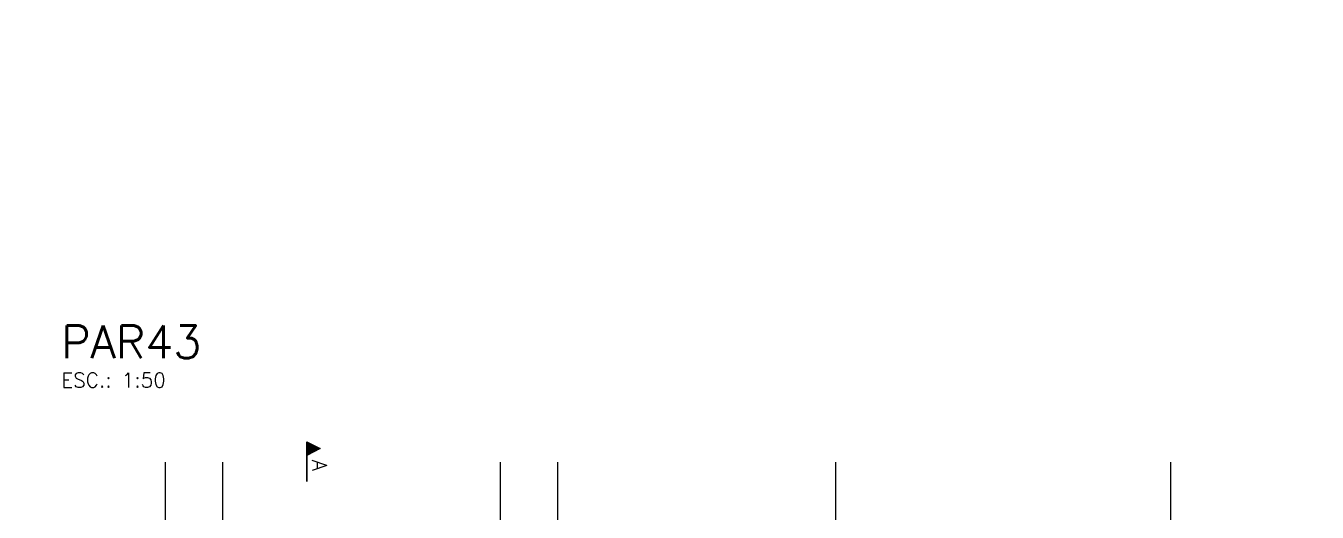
# Model space of a CAD drawing. Extents: x -1.9 to 86, y -1.6 to 60.9.
# Drawn here: x 6.89 to 22.69, y 38.02 to 43.97 of the extents above; entities that cross this region are included whole.
import ezdxf

# ---------------------------------------------------------------- set-up
doc = ezdxf.new("R2010")
doc.units = 0
doc.header["$MEASUREMENT"] = 0
for name, color, linetype in [('PENA_03', 3, 'CONTINUOUS'), ('PENA_05', 5, 'CONTINUOUS'), ('PENA_06', 6, 'CONTINUOUS')]:
    doc.layers.add(name, color=color, linetype=linetype)
doc.styles.get("Standard").update_dxf_attribs({"font": 'ROMANS.SHX'})

msp = doc.modelspace()

# ---------------------------------------------------------------- linework, layer by layer
at = {"layer": 'PENA_03', "linetype": 'Continuous'}
for p, q in [((10.322784, 38.397204), (10.322784, 38.883586)), ((10.322784, 38.883586), (10.488717, 38.80062)), ((10.323479, 38.882458), (10.487156, 38.80062)), ((10.32348, 38.882458), (10.32348, 38.718781)), ((10.335548, 38.877204), (10.335548, 38.724035)), ((10.488717, 38.80062), (10.323479, 38.718001)), ((10.487156, 38.80062), (10.32348, 38.718781)), ((10.32348, 38.718001), (10.32348, 38.397204)), ((10.348312, 38.870822), (10.348312, 38.730417)), ((10.361076, 38.86444), (10.361076, 38.736799)), ((10.37384, 38.858058), (10.37384, 38.743181)), ((10.386604, 38.851676), (10.386604, 38.749563)), ((10.399368, 38.845294), (10.399368, 38.755945)), ((10.412132, 38.838912), (10.412132, 38.762327)), ((10.424896, 38.83253), (10.424896, 38.768709)), ((10.43766, 38.826148), (10.43766, 38.775091)), ((10.450424, 38.819766), (10.450424, 38.781473)), ((10.463189, 38.813384), (10.463189, 38.787855)), ((10.475953, 38.807002), (10.475953, 38.794238))]:
    msp.add_line(p, q, dxfattribs=at)
at = {"layer": 'PENA_05', "linetype": 'Continuous'}
msp.add_line((20.895406, 33.995889), (20.895406, 38.635889), dxfattribs=at)
for points in [[(8.591106, 38.635889), (8.591106, 31.995889)], [(9.291106, 38.635889), (9.291106, 31.995889)], [(12.691106, 38.635889), (12.691106, 31.995889)], [(13.391106, 38.635889), (13.391106, 31.995889)], [(16.791106, 38.635889), (16.791106, 31.995889)]]:
    msp.add_lwpolyline(points, dxfattribs=at)

# ---------------------------------------------------------------- texts
at = {"layer": 'PENA_03', "linetype": 'Continuous'}
msp.add_text('ESC.: 1:50', height=0.18, dxfattribs=at).set_placement((7.318129, 39.549672))
msp.add_text('A', height=0.18, rotation=270, dxfattribs=at).set_placement((10.389813, 38.665187))
at = {"layer": 'PENA_06', "linetype": 'Continuous'}
msp.add_text('PAR43', height=0.4, dxfattribs=at).set_placement((7.318129, 39.905896))

doc.saveas('drawing.dxf')
